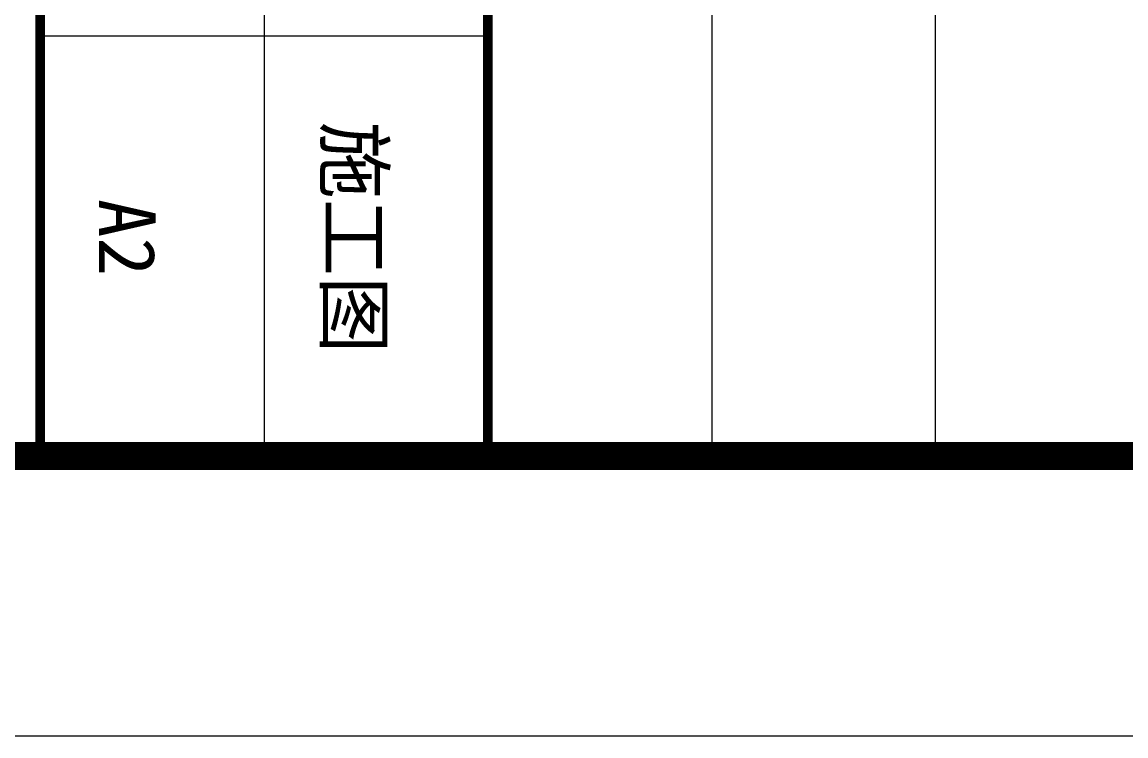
# Model space of a CAD drawing. Header units: millimetres. Extents: x 53009415 to 54059915, y 20499171 to 20796171.
# Drawn here: x 53866591 to 53886319, y 20499171 to 20511919 of the extents above; entities that cross this region are included whole.
import ezdxf
from ezdxf.enums import TextEntityAlignment as Align

# ---------------------------------------------------------------- set-up
doc = ezdxf.new("R2010")
doc.units = ezdxf.units.MM
doc.header["$LTSCALE"] = 1000
doc.layers.add('PUB_TITLE', color=7, linetype='Continuous', lineweight=20)
doc.layers.add('图框', color=144, linetype='Continuous')
doc.styles.add('图框宋体', font='')
doc.styles.get('图框宋体').set_extended_font_data('SimSun')

# ---------------------------------------------------------------- blocks, each defined once
blk = doc.blocks.new('2015AACI_TQ_A2')
at = {"layer": 'PUB_TITLE'}
for p, q in [((0, 5600), (-6000, 5600)), ((-6000, 4800), (0, 4800)), ((0, 4000), (-6000, 4000)), ((-6000, 3200), (0, 3200))]:
    blk.add_line(p, q, dxfattribs=at)
blk.add_lwpolyline([(-6000, 0), (0, 0), (0, 40000), (-6000, 40000)], close=True, dxfattribs=at)
at = {"layer": 'PUB_TITLE', "const_width": 35}
for points in [[(-6000, 4000), (0, 4000)], [(-6000, 2400), (0, 2400)]]:
    blk.add_lwpolyline(points, dxfattribs=at)
at = {"layer": 'PUB_TITLE'}
blk.add_lwpolyline([(-1500, 2400), (-1500, 4000)], dxfattribs=at)

msp = doc.modelspace()

# ---------------------------------------------------------------- linework, layer by layer
at = {"layer": 'PUB_TITLE'}
msp.add_lwpolyline([(53849915.383, 20796170.783), (53849915.383, 20499170.783), (54059915.383, 20499170.783), (54059915.383, 20796170.783)], close=True, dxfattribs=at)
at = {"layer": 'PUB_TITLE', "const_width": 500}
msp.add_lwpolyline([(53854915.383, 20783670.783), (53854915.383, 20504170.783), (54054915.383, 20504170.783), (54054915.383, 20783670.783)], close=True, dxfattribs=at)

# ---------------------------------------------------------------- block references
at = {"layer": 'PUB_TITLE', "xscale": 5, "yscale": 5, "zscale": 5, "rotation": 270}
msp.add_blockref('2015AACI_TQ_A2', (53854915.383, 20504170.783), dxfattribs=at)

# ---------------------------------------------------------------- texts
at = {"layer": '图框', "color": 6, "style": '图框宋体'}
for s, p in [('施工图', (53872020.844, 20508072.728)), ('A2', (53867963.143, 20508072.728))]:
    msp.add_text(s, height=1012.5, rotation=270, dxfattribs=at).set_placement(p, align=Align.CENTER)

doc.saveas('drawing.dxf')
